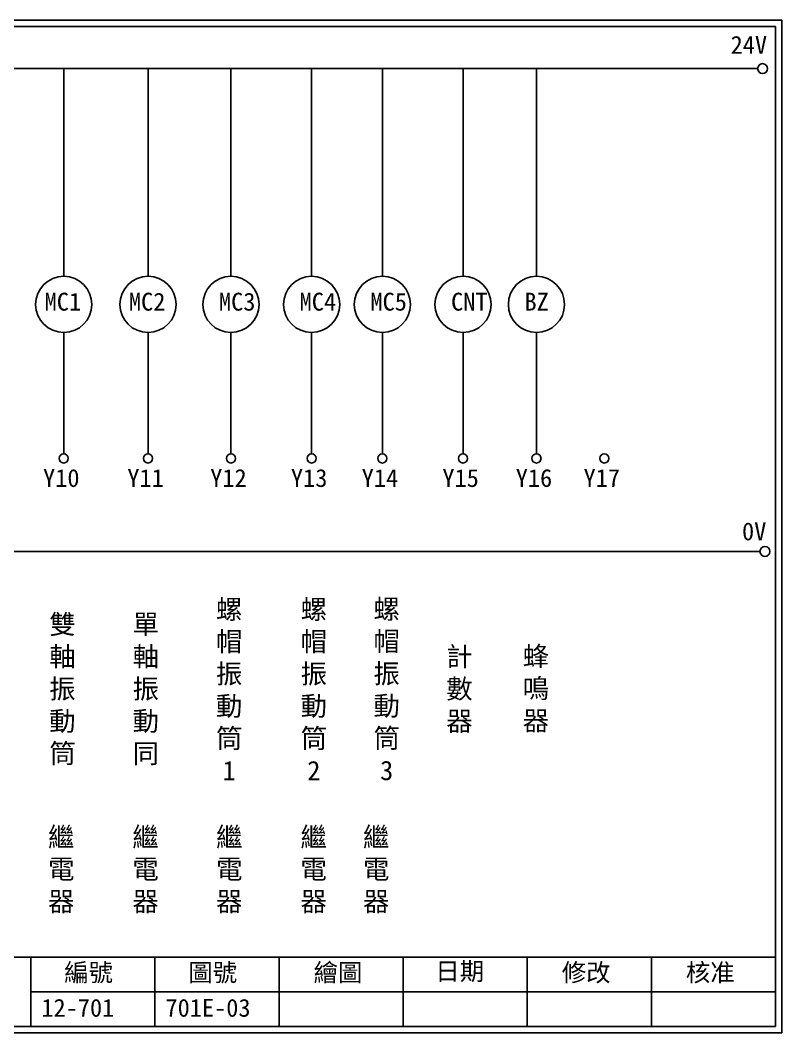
# Model space of a CAD drawing. Extents: x 889 to 1176, y 251 to 455.
# Drawn here: x 1022.7 to 1176.1, y 251.2 to 455.2 of the extents above; entities that cross this region are included whole.
import ezdxf

# ---------------------------------------------------------------- set-up
doc = ezdxf.new("R2010")
doc.units = 0
doc.layers.get('0').update_dxf_attribs({"linetype": 'CONTINUOUS'})
doc.layers.add('圖框層', color=7, linetype='CONTINUOUS')
doc.layers.add('標尺寸層', color=3, linetype='CONTINUOUS')
doc.styles.add('CNS', font='romanc.shx', dxfattribs={"bigfont": 'chineset.shx'})
doc.styles.add('STSL', font='KAIU.TTF')

msp = doc.modelspace()

# ---------------------------------------------------------------- linework, layer by layer
for centre in [(1172.21, 445.42), (1172.69, 348.15)]:
    msp.add_circle(centre, 1)
at = {"layer": '圖框層', "color": 7}
for p, q in [((1176.07, 455.16), (889.07, 455.16)), ((1176.07, 251.2), (1176.07, 455.16)), ((1174.82, 453.91), (890.32, 453.91)), ((1174.82, 252.44), (1174.82, 453.91)), ((890.32, 266.44), (1174.82, 266.44)), ((1024.82, 252.44), (1024.82, 266.44)), ((1049.82, 252.44), (1049.82, 266.44)), ((1074.82, 252.44), (1074.82, 266.44)), ((1099.82, 252.44), (1099.82, 266.44)), ((1124.82, 252.44), (1124.82, 266.44)), ((1149.82, 252.44), (1149.82, 266.44)), ((1024.82, 259.44), (1174.82, 259.44)), ((889.07, 251.2), (1176.07, 251.2)), ((890.32, 252.44), (1174.82, 252.44))]:
    msp.add_line(p, q, dxfattribs=at)
at = {"layer": '標尺寸層', "color": 7}
for p, q in [((893.61, 445.42), (1171.21, 445.42)), ((1031.44, 445.42), (1031.44, 403.59)), ((1048.42, 445.42), (1048.42, 403.59)), ((1065.12, 445.42), (1065.12, 403.59)), ((1081.37, 445.42), (1081.37, 403.59)), ((1095.63, 445.42), (1095.63, 403.59)), ((1111.88, 445.42), (1111.88, 403.59)), ((1126.66, 445.42), (1126.66, 403.59)), ((1031.44, 392.26), (1031.44, 367.81)), ((1048.42, 392.26), (1048.42, 367.81)), ((1065.12, 392.26), (1065.12, 367.81)), ((1081.37, 392.26), (1081.37, 367.81)), ((1095.63, 392.26), (1095.63, 367.81)), ((1111.88, 392.26), (1111.88, 367.81)), ((1126.66, 392.26), (1126.66, 367.81)), ((893.82, 348.15), (1171.69, 348.15))]:
    msp.add_line(p, q, dxfattribs=at)
for centre, radius in [((1031.44, 397.92), 5.66), ((1048.42, 397.92), 5.66), ((1065.12, 397.92), 5.66), ((1081.37, 397.92), 5.66), ((1095.63, 397.92), 5.66), ((1111.88, 397.92), 5.66), ((1126.66, 397.92), 5.66), ((1031.44, 366.89), 0.92), ((1048.42, 366.89), 0.92), ((1065.12, 366.89), 0.92), ((1081.37, 366.89), 0.92), ((1095.63, 366.89), 0.92), ((1111.88, 366.89), 0.92), ((1126.66, 366.89), 0.92), ((1140.32, 366.89), 0.92)]:
    msp.add_circle(centre, radius, dxfattribs=at)

# ---------------------------------------------------------------- texts
at = {"layer": '圖框層', "color": 4, "style": 'STSL'}
for s, p in [('24V', (1165.77, 448.41)), ('MC1', (1027.59, 396.67)), ('MC2', (1044.57, 396.67)), ('MC3', (1062.71, 396.67)), ('MC4', (1078.96, 396.67)), ('MC5', (1093.22, 396.67)), ('CNT', (1109.47, 396.67)), ('BZ', (1124.25, 396.67)), ('Y10', (1027.27, 361.15)), ('Y11', (1044.25, 361.15)), ('Y12', (1060.95, 361.15)), ('Y13', (1077.2, 361.15)), ('Y14', (1091.46, 361.15)), ('Y15', (1107.71, 361.15)), ('Y16', (1122.49, 361.15)), ('Y17', (1136.15, 361.15)), ('0V', (1168.07, 350.4)), ('編號', (1031.54, 261.53)), ('圖號', (1056.54, 261.53)), ('繪圖', (1081.76, 261.53)), ('日期', (1106.29, 261.78)), ('修改', (1131.76, 261.53)), ('核准', (1156.76, 261.53)), ('12-701', (1026.93, 254.42)), ('701E-03', (1051.93, 254.42))]:
    msp.add_text(s, height=3.6, dxfattribs=at).set_placement(p)
at = {"layer": '標尺寸層', "color": 7, "char_height": 3.9, "attachment_point": 5, "style": 'CNS'}
for s, insert, width in [('{\\fDFKai-SB|b0|i0|c136|p65;螺帽振動筒1}', (1064.76, 320.26), 2.8481), ('{\\fDFKai-SB|b0|i0|c136|p65;螺帽振動筒2}', (1081.82, 320.26), 2.8481), ('{\\fDFKai-SB|b0|i0|c136|p65;螺帽振動筒3}', (1096.49, 320.26), 2.8481), ('{\\fDFKai-SB|b0|i0|c136|p65;雙軸振動筒}', (1031.18, 320.26), 2.8481), ('{\\fDFKai-SB|b0|i0|c136|p65;單軸振動同}', (1047.97, 320.26), 2.8481), ('{\\fDFKai-SB|b0|i0|c136|p65;計數器}', (1111.15, 320.26), 2.8481), ('{\\fDFKai-SB|b0|i0|c136|p65;蜂鳴器}', (1126.56, 320.36), 2.8481), ('{\\fDFKai-SB|b0|i0|c136|p65;繼電器}', (1030.94, 283.94), 8.6627), ('{\\fDFKai-SB|b0|i0|c136|p65;繼電器}', (1047.92, 283.94), 8.6627), ('{\\fDFKai-SB|b0|i0|c136|p65;繼電器}', (1064.79, 283.94), 8.6627), ('{\\fDFKai-SB|b0|i0|c136|p65;繼電器}', (1081.78, 283.94), 8.6627), ('{\\fDFKai-SB|b0|i0|c136|p65;繼電器}', (1094.38, 283.94), 8.6627)]:
    msp.add_mtext(s, dxfattribs=dict(at, insert=insert, width=width))

doc.saveas('drawing.dxf')
